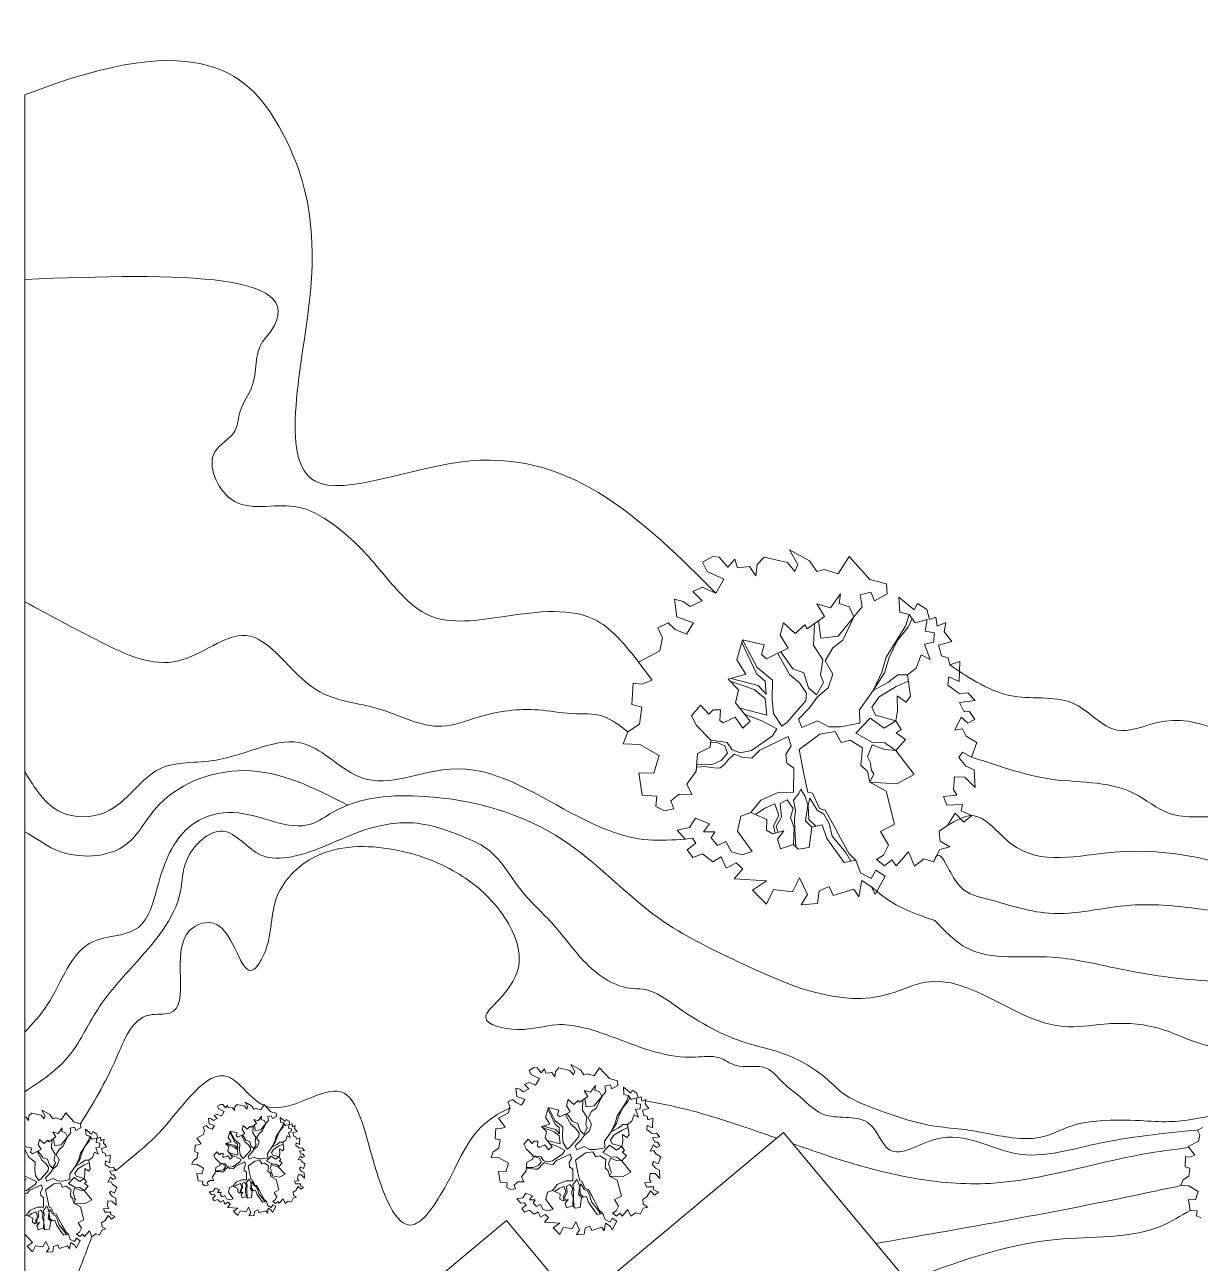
# Model space of a CAD drawing. Header units: millimetres. Extents: x 0 to 105900, y -40 to 70523.
# Drawn here: x 0 to 35096, y 33554 to 70523 of the extents above; entities that cross this region are included whole.
import ezdxf

# ---------------------------------------------------------------- set-up
doc = ezdxf.new("R2010")
doc.units = ezdxf.units.MM
doc.layers.add('ceco.net 442 Smith House site plan', color=9, linetype='Continuous', lineweight=15)

msp = doc.modelspace()

# ---------------------------------------------------------------- linework, layer by layer
at = {"layer": 'ceco.net 442 Smith House site plan', "ltscale": 30}
msp.add_line((0, 68427), (0, 0), dxfattribs=at)
at = {"layer": 'ceco.net 442 Smith House site plan'}
for p, q in [((23426, 54520), (22830, 54845)), ((22830, 54845), (23085, 54409)), ((20546, 54651), (20236, 54479)), ((20236, 54479), (20376, 54206)), ((20733, 54634), (20546, 54651)), ((20989, 54328), (20733, 54634)), ((21200, 54568), (20989, 54328)), ((21283, 54313), (21200, 54568)), ((21640, 54351), (21283, 54313)), ((21828, 54075), (21640, 54351)), ((21870, 54413), (21828, 54075)), ((22079, 54631), (21870, 54413)), ((22773, 54473), (22079, 54631)), ((22997, 54205), (22773, 54473)), ((23085, 54409), (22997, 54205)), ((23645, 54205), (23426, 54520)), ((24618, 54648), (24288, 54135)), ((25229, 53967), (24618, 54648)), ((20376, 54206), (20874, 53973)), ((23875, 54267), (23645, 54205)), ((24288, 54135), (23875, 54267)), ((20227, 53736), (19944, 53608)), ((19944, 53608), (20225, 53323)), ((20636, 53557), (20227, 53736)), ((20874, 53973), (20636, 53557)), ((25725, 53839), (25229, 53967)), ((25745, 53531), (25725, 53839)), ((19657, 53303), (19404, 53374)), ((19404, 53374), (19474, 52848)), ((19867, 53155), (19657, 53303)), ((20225, 53323), (19867, 53155)), ((23878, 52862), (23652, 53236)), ((23652, 53236), (24054, 53117)), ((24054, 53117), (24353, 53539)), ((24353, 53539), (24314, 53247)), ((24314, 53247), (24612, 53150)), ((24940, 53509), (25266, 53586)), ((25002, 53150), (24940, 53509)), ((25266, 53586), (25372, 53328)), ((25372, 53328), (25745, 53531)), ((26102, 53439), (26551, 53056)), ((26132, 52988), (26102, 53439)), ((26551, 53056), (26651, 53248)), ((26651, 53248), (26930, 53069)), ((24612, 53150), (24751, 52853)), ((24751, 52853), (25002, 53150)), ((26409, 52916), (26132, 52988)), ((26309, 52594), (26409, 52916)), ((26587, 52675), (26409, 52916)), ((26930, 53069), (27009, 52767)), ((19210, 52671), (18901, 52522)), ((18901, 52522), (19040, 52227)), ((19417, 52476), (19210, 52671)), ((19474, 52848), (19966, 52674)), ((19966, 52674), (19757, 52327)), ((22552, 52298), (22656, 52666)), ((22656, 52666), (23005, 52351)), ((23005, 52351), (23288, 52609)), ((23288, 52609), (23361, 52496)), ((23361, 52496), (23878, 52862)), ((23579, 52651), (23552, 52006)), ((23772, 52211), (23701, 52737)), ((24751, 52853), (24285, 52270)), ((24427, 52151), (24751, 52853)), ((26032, 52147), (26309, 52594)), ((26375, 52541), (26043, 52134)), ((26498, 52795), (26375, 52541)), ((26939, 52773), (26587, 52675)), ((26883, 52424), (26939, 52773)), ((27009, 52767), (27205, 52844)), ((27205, 52844), (27239, 52569)), ((27239, 52569), (27496, 52676)), ((27496, 52676), (27448, 52397)), ((19040, 52227), (18957, 51833)), ((19757, 52327), (19417, 52476)), ((21258, 51565), (21430, 52163)), ((21863, 51333), (21430, 52163)), ((21430, 52163), (22077, 52010)), ((22789, 51910), (22552, 52298)), ((24285, 52270), (23772, 52211)), ((24123, 51919), (24427, 52151)), ((25715, 51645), (26032, 52147)), ((26043, 52134), (25809, 51637)), ((27162, 52375), (26883, 52424)), ((27137, 52094), (27162, 52375)), ((27448, 52397), (27682, 52116)), ((18957, 51833), (18325, 51501)), ((21406, 52079), (21856, 51133)), ((22077, 52010), (21992, 51723)), ((22145, 51591), (22789, 51910)), ((22482, 51758), (22835, 51127)), ((22933, 51295), (22572, 51803)), ((23552, 52006), (23831, 51568)), ((23899, 51538), (24123, 51919)), ((26860, 52037), (27137, 52094)), ((27031, 51573), (26860, 52037)), ((27682, 52116), (27282, 51999)), ((27282, 51999), (27371, 51683)), ((18325, 51501), (18736, 50956)), ((21526, 51139), (21258, 51565)), ((21992, 51723), (22145, 51591)), ((23831, 51568), (23755, 51115)), ((24123, 51140), (23899, 51538)), ((25592, 51196), (25715, 51645)), ((25809, 51637), (25673, 51177)), ((26618, 51315), (26760, 51715)), ((26760, 51715), (27031, 51573)), ((27371, 51683), (27567, 51630)), ((27567, 51630), (27618, 51413)), ((27618, 51413), (27923, 51515)), ((27923, 51515), (27903, 50915)), ((21005, 50986), (21526, 51139)), ((21856, 51133), (22110, 50933)), ((22324, 50961), (21863, 51333)), ((22835, 51127), (23131, 50876)), ((23265, 51182), (22933, 51295)), ((23402, 50734), (23265, 51182)), ((23755, 51115), (23853, 50893)), ((23991, 50727), (24123, 51140)), ((25330, 50653), (25592, 51196)), ((25673, 51177), (25330, 50653)), ((26068, 51117), (25764, 50885)), ((26352, 51115), (26068, 51117)), ((26352, 51115), (26618, 51315)), ((26448, 50481), (26352, 51115)), ((27586, 51062), (27563, 50805)), ((27903, 50915), (27586, 51062)), ((18161, 50866), (18127, 50232)), ((18418, 50843), (18161, 50866)), ((18736, 50956), (18418, 50843)), ((21307, 50675), (21005, 50986)), ((21064, 50925), (21780, 50680)), ((21897, 50799), (21091, 51011)), ((21224, 50281), (21307, 50675)), ((21780, 50680), (22109, 50414)), ((22133, 50541), (21897, 50799)), ((22110, 50933), (22133, 50541)), ((22318, 50371), (22324, 50961)), ((23131, 50876), (23340, 50573)), ((23642, 50523), (23402, 50734)), ((23853, 50893), (23642, 50523)), ((23672, 50461), (23991, 50727)), ((25330, 50653), (24924, 50076)), ((25764, 50885), (25330, 50653)), ((25513, 50459), (26013, 50768)), ((26013, 50768), (26380, 50929)), ((27563, 50805), (27895, 50562)), ((21658, 49734), (21224, 50281)), ((22109, 50414), (22159, 49913)), ((22352, 49967), (22318, 50371)), ((23319, 50340), (22753, 49694)), ((23340, 50573), (23319, 50340)), ((23429, 50129), (23672, 50461)), ((25296, 50149), (25513, 50459)), ((26054, 50045), (26048, 50494)), ((26048, 50494), (26314, 50304)), ((26314, 50304), (26448, 50481)), ((27895, 50562), (28157, 50585)), ((28372, 50353), (27906, 50289)), ((27906, 50289), (28046, 50017)), ((28157, 50585), (28372, 50353)), ((18127, 50232), (18427, 50157)), ((18427, 50157), (18357, 49644)), ((19903, 49894), (20179, 50211)), ((20179, 50211), (20426, 49940)), ((20426, 49940), (20556, 50070)), ((20556, 50070), (20769, 50075)), ((20769, 50075), (20752, 49758)), ((22159, 49913), (21348, 50126)), ((21493, 49943), (22025, 49737)), ((22602, 49590), (22352, 49967)), ((23104, 49793), (23429, 50129)), ((24924, 50076), (24935, 49674)), ((25405, 49914), (25296, 50149)), ((26003, 49742), (25405, 49914)), ((26003, 49742), (26054, 50045)), ((28046, 50017), (28212, 50026)), ((28212, 50026), (28367, 49787)), ((18357, 49644), (18006, 49417)), ((20054, 49609), (19903, 49894)), ((20486, 49168), (20054, 49609)), ((20752, 49758), (20852, 49690)), ((20852, 49690), (21209, 49858)), ((21209, 49858), (21439, 49530)), ((21439, 49530), (21658, 49734)), ((22025, 49737), (22453, 49509)), ((22753, 49694), (22602, 49590)), ((23199, 49548), (23104, 49793)), ((23666, 49741), (23199, 49548)), ((24004, 49569), (23666, 49741)), ((24358, 49561), (24004, 49569)), ((24935, 49674), (24358, 49561)), ((24813, 49378), (25243, 49823)), ((25243, 49823), (25664, 49525)), ((25664, 49525), (26003, 49742)), ((26169, 49491), (26003, 49742)), ((27961, 49859), (27772, 49464)), ((28157, 49677), (27961, 49859)), ((28367, 49787), (28157, 49677)), ((18006, 49417), (17868, 49063)), ((22327, 49296), (21697, 48858)), ((21946, 48870), (22798, 49277)), ((22453, 49509), (22327, 49296)), ((22798, 49277), (22878, 48998)), ((23736, 49345), (23117, 48894)), ((24192, 49422), (23736, 49345)), ((24375, 49099), (24192, 49422)), ((24641, 49169), (24375, 49099)), ((25009, 48935), (24641, 49169)), ((25307, 49097), (24813, 49378)), ((26006, 48856), (26294, 49184)), ((26018, 49387), (26169, 49491)), ((26294, 49184), (26018, 49387)), ((27772, 49464), (28000, 49502)), ((28000, 49502), (28110, 49291)), ((28110, 49291), (28423, 49097)), ((17868, 49063), (18362, 49042)), ((18362, 49042), (18945, 48706)), ((20084, 48768), (20466, 48957)), ((20466, 48957), (20486, 49168)), ((20479, 49098), (20645, 49107)), ((20975, 49100), (20486, 49168)), ((20645, 49107), (20907, 49000)), ((20907, 49000), (20982, 48781)), ((21120, 48875), (20975, 49100)), ((21361, 48794), (21120, 48875)), ((21697, 48858), (21361, 48794)), ((21712, 48632), (21946, 48870)), ((22878, 48998), (22725, 48741)), ((23117, 48894), (23270, 48113)), ((24962, 48420), (25009, 48935)), ((25162, 48673), (25300, 49027)), ((25300, 49027), (25678, 48886)), ((25684, 49086), (25307, 49097)), ((25678, 48886), (26006, 48856)), ((26006, 48856), (25684, 49086)), ((26554, 48145), (26006, 48856)), ((27995, 48806), (27887, 48650)), ((28266, 48663), (27995, 48806)), ((28423, 49097), (28266, 48663)), ((18945, 48706), (18779, 48178)), ((20047, 48240), (20084, 48768)), ((20490, 48436), (20061, 48439)), ((20796, 48562), (20490, 48436)), ((20752, 48330), (20880, 48436)), ((20982, 48781), (20796, 48562)), ((20880, 48436), (21012, 48589)), ((21012, 48589), (21180, 48751)), ((21180, 48751), (21407, 48660)), ((21407, 48660), (21712, 48632)), ((22725, 48741), (22749, 48479)), ((22749, 48479), (22959, 48330)), ((25252, 48488), (25162, 48673)), ((25269, 48286), (25252, 48488)), ((27887, 48650), (28100, 48395)), ((18779, 48178), (18332, 48195)), ((18332, 48195), (18436, 47524)), ((19765, 47853), (20047, 48240)), ((20055, 48357), (20296, 48382)), ((20296, 48382), (20588, 48344)), ((20588, 48344), (20752, 48330)), ((22959, 48330), (22953, 47610)), ((23270, 48113), (23379, 47619)), ((25158, 48237), (24962, 48420)), ((25235, 47911), (25158, 48237)), ((25235, 47911), (25352, 48160)), ((25352, 48160), (25269, 48286)), ((26033, 47862), (26554, 48145)), ((27764, 48071), (27730, 47697)), ((28070, 48067), (27764, 48071)), ((28373, 47757), (28070, 48067)), ((28100, 48395), (28349, 48278)), ((28349, 48278), (28373, 47757)), ((19913, 47544), (19765, 47853)), ((23115, 47572), (23174, 47709)), ((23174, 47709), (23296, 47485)), ((25718, 47643), (25235, 47911)), ((25235, 47911), (26033, 47862)), ((27730, 47697), (27832, 47522)), ((18436, 47524), (18870, 47497)), ((18870, 47497), (18843, 47192)), ((19294, 47352), (19537, 47554)), ((19379, 47120), (19294, 47352)), ((19537, 47554), (19913, 47544)), ((21976, 47381), (21683, 47006)), ((22517, 47615), (21976, 47381)), ((22953, 47610), (22517, 47615)), ((22557, 47280), (22768, 47391)), ((22768, 47391), (22945, 47127)), ((22956, 47374), (23115, 47572)), ((23011, 47074), (22956, 47374)), ((23296, 47485), (23379, 47230)), ((23379, 47619), (23517, 47583)), ((23389, 47217), (23445, 47436)), ((23445, 47436), (23660, 47074)), ((23517, 47583), (23724, 47128)), ((25972, 46664), (25718, 47643)), ((27832, 47522), (27427, 47488)), ((27427, 47488), (27534, 47230)), ((18843, 47192), (19103, 47062)), ((19103, 47062), (19379, 47120)), ((21378, 46904), (21683, 47006)), ((21683, 47006), (22159, 46797)), ((21819, 46946), (22096, 47134)), ((22096, 47134), (22392, 47272)), ((22392, 47272), (22513, 46919)), ((22591, 46876), (22557, 47280)), ((22945, 47127), (22862, 46863)), ((22987, 46817), (23011, 47074)), ((23379, 47230), (23313, 46763)), ((23411, 46802), (23389, 47217)), ((23660, 47074), (23862, 46961)), ((23724, 47128), (23897, 47077)), ((23862, 46961), (24013, 46676)), ((23897, 47077), (24111, 46715)), ((27534, 47230), (27996, 47247)), ((27783, 46984), (27549, 46616)), ((28043, 46724), (27783, 46984)), ((27996, 47247), (27955, 47063)), ((27955, 47063), (28272, 46916)), ((19848, 46558), (20026, 46837)), ((20026, 46837), (20448, 46669)), ((20448, 46669), (20261, 46427)), ((21278, 46452), (21378, 46904)), ((22159, 46797), (22142, 46480)), ((22513, 46919), (22355, 46614)), ((22355, 46614), (22401, 46390)), ((22436, 46595), (22591, 46876)), ((22494, 46414), (22436, 46595)), ((22862, 46863), (22975, 46546)), ((22994, 46498), (22987, 46817)), ((23313, 46763), (23496, 46570)), ((23619, 46596), (23411, 46802)), ((23496, 46570), (23809, 46636)), ((23809, 46636), (23950, 46234)), ((24013, 46676), (24109, 46302)), ((24111, 46715), (24352, 46244)), ((25550, 46443), (25972, 46664)), ((27549, 46616), (27298, 46450)), ((28272, 46916), (28043, 46724)), ((19475, 46486), (19848, 46558)), ((19722, 46216), (19475, 46486)), ((19937, 46243), (19722, 46216)), ((20041, 46092), (19937, 46243)), ((20261, 46427), (20604, 46431)), ((20604, 46431), (20493, 46252)), ((20493, 46252), (20684, 46022)), ((21719, 45846), (21278, 46452)), ((22142, 46480), (22321, 46369)), ((22321, 46369), (22660, 46457)), ((22660, 46457), (22473, 46214)), ((22473, 46214), (22564, 45922)), ((22975, 46546), (22953, 46052)), ((23024, 45981), (22994, 46498)), ((23418, 45963), (23496, 46570)), ((23950, 46234), (24463, 45514)), ((24109, 46302), (24514, 45816)), ((24352, 46244), (24616, 45772)), ((25784, 46032), (25550, 46443)), ((27298, 46450), (27330, 46151)), ((19775, 45892), (20041, 46092)), ((19944, 45664), (19775, 45892)), ((20684, 46022), (20931, 46142)), ((20931, 46142), (21104, 45831)), ((21415, 45743), (21719, 45846)), ((22564, 45922), (22953, 46052)), ((22953, 46052), (23094, 45910)), ((23094, 45910), (23418, 45963)), ((25640, 45738), (25784, 46032)), ((27319, 45904), (27132, 45532)), ((27621, 45983), (27319, 45904)), ((27330, 46151), (27621, 45983)), ((20238, 45779), (19944, 45664)), ((20546, 45539), (20238, 45779)), ((20795, 45682), (20546, 45539)), ((20942, 45349), (20795, 45682)), ((21240, 45511), (20942, 45349)), ((21104, 45831), (21415, 45743)), ((21436, 45328), (21240, 45511)), ((24463, 45514), (24812, 45589)), ((24514, 45816), (24667, 45558)), ((24616, 45772), (24812, 45589)), ((24812, 45589), (24954, 45210)), ((25427, 45604), (25640, 45738)), ((25670, 45417), (25427, 45604)), ((25887, 45598), (25670, 45417)), ((26013, 45421), (25887, 45598)), ((26381, 45836), (26013, 45421)), ((26566, 45406), (26381, 45836)), ((26857, 45627), (26566, 45406)), ((27132, 45532), (26857, 45627)), ((21185, 45032), (21436, 45328)), ((24954, 45210), (25270, 45040)), ((25270, 45040), (25410, 45287)), ((25689, 45108), (25391, 44557)), ((25410, 45287), (25689, 45108)), ((22147, 44969), (21185, 45032)), ((21732, 44688), (22147, 44969)), ((23135, 45057), (22920, 44639)), ((23373, 44563), (23135, 45057)), ((24020, 44799), (23714, 44673)), ((24137, 44529), (24020, 44799)), ((24993, 44982), (24901, 44495)), ((25282, 44791), (24993, 44982)), ((25391, 44557), (25282, 44791)), ((22143, 44273), (21732, 44688)), ((22360, 44713), (22143, 44273)), ((22920, 44639), (22360, 44713)), ((23180, 44250), (23373, 44563)), ((23714, 44673), (23667, 44288)), ((24757, 44720), (24137, 44529)), ((24901, 44495), (24757, 44720)), ((23667, 44288), (23180, 44250)), ((15209, 39393), (15060, 39310)), ((15060, 39310), (15127, 39179)), ((15299, 39385), (15209, 39393)), ((15421, 39237), (15299, 39385)), ((15522, 39353), (15421, 39237)), ((15562, 39230), (15522, 39353)), ((15734, 39249), (15562, 39230)), ((15824, 39116), (15734, 39249)), ((15844, 39278), (15824, 39116)), ((15944, 39383), (15844, 39278)), ((16277, 39307), (15944, 39383)), ((16385, 39178), (16277, 39307)), ((16305, 39486), (16428, 39276)), ((16591, 39330), (16305, 39486)), ((16428, 39276), (16385, 39178)), ((16696, 39178), (16591, 39330)), ((16807, 39208), (16696, 39178)), ((17005, 39145), (16807, 39208)), ((17163, 39391), (17005, 39145)), ((17457, 39064), (17163, 39391)), ((15056, 38953), (14920, 38892)), ((14920, 38892), (15055, 38755)), ((15252, 38868), (15056, 38953)), ((15127, 39179), (15366, 39067)), ((15366, 39067), (15252, 38868)), ((16893, 38656), (17036, 38859)), ((17036, 38859), (17017, 38719)), ((17318, 38844), (17474, 38881)), ((17347, 38672), (17318, 38844)), ((17695, 39003), (17457, 39064)), ((17474, 38881), (17525, 38758)), ((17525, 38758), (17704, 38855)), ((17704, 38855), (17695, 39003)), ((14660, 38780), (14694, 38527)), ((14782, 38746), (14660, 38780)), ((14694, 38527), (14930, 38443)), ((14883, 38674), (14782, 38746)), ((15055, 38755), (14883, 38674)), ((16560, 38358), (16808, 38534)), ((16700, 38714), (16893, 38656)), ((16808, 38534), (16700, 38714)), ((16757, 38221), (16723, 38474)), ((17227, 38530), (17003, 38250)), ((17017, 38719), (17160, 38672)), ((17072, 38193), (17227, 38530)), ((17160, 38672), (17227, 38530)), ((17227, 38530), (17347, 38672)), ((17890, 38594), (17876, 38811)), ((17876, 38811), (18091, 38627)), ((18023, 38560), (17890, 38594)), ((17975, 38405), (18023, 38560)), ((18066, 38502), (18006, 38380)), ((18109, 38444), (18023, 38560)), ((18091, 38627), (18139, 38719)), ((18277, 38491), (18109, 38444)), ((18139, 38719), (18273, 38633)), ((18251, 38324), (18277, 38491)), ((18273, 38633), (18311, 38488)), ((18311, 38488), (18405, 38525)), ((18405, 38525), (18421, 38393)), ((747, 37991), (508, 38122)), ((508, 38122), (610, 37947)), ((5849, 38296), (5750, 38241)), ((5750, 38241), (5795, 38154)), ((5795, 38154), (5954, 38079)), ((5909, 38291), (5849, 38296)), ((5954, 38079), (5878, 37946)), ((5991, 38193), (5909, 38291)), ((6058, 38270), (5991, 38193)), ((6085, 38188), (6058, 38270)), ((6199, 38201), (6085, 38188)), ((6259, 38112), (6199, 38201)), ((6273, 38220), (6259, 38112)), ((6340, 38290), (6273, 38220)), ((6562, 38240), (6340, 38290)), ((6633, 38154), (6562, 38240)), ((6771, 38254), (6580, 38359)), ((6580, 38359), (6662, 38219)), ((6662, 38219), (6633, 38154)), ((6841, 38154), (6771, 38254)), ((6915, 38173), (6841, 38154)), ((7047, 38131), (6915, 38173)), ((7152, 38295), (7047, 38131)), ((7348, 38077), (7152, 38295)), ((14567, 38442), (14419, 38371)), ((14419, 38371), (14486, 38229)), ((14486, 38229), (14446, 38040)), ((14667, 38348), (14567, 38442)), ((14830, 38277), (14667, 38348)), ((14930, 38443), (14830, 38277)), ((15550, 37911), (15633, 38198)), ((15622, 38158), (15838, 37704)), ((15841, 37800), (15633, 38198)), ((15633, 38198), (15944, 38125)), ((15944, 38125), (15903, 37987)), ((16171, 38263), (16221, 38440)), ((16285, 38077), (16171, 38263)), ((16221, 38440), (16389, 38288)), ((16389, 38288), (16525, 38412)), ((16525, 38412), (16560, 38358)), ((16665, 38432), (16652, 38123)), ((16652, 38123), (16786, 37913)), ((17003, 38250), (16757, 38221)), ((16818, 37898), (16926, 38081)), ((16926, 38081), (17072, 38193)), ((17690, 37950), (17842, 38191)), ((17847, 38184), (17735, 37946)), ((17842, 38191), (17975, 38405)), ((18006, 38380), (17847, 38184)), ((18239, 38138), (18372, 38165)), ((18321, 37915), (18239, 38138)), ((18384, 38300), (18251, 38324)), ((18372, 38165), (18384, 38300)), ((18421, 38393), (18545, 38444)), ((18634, 38176), (18442, 38119)), ((18442, 38119), (18485, 37968)), ((18545, 38444), (18521, 38310)), ((18521, 38310), (18634, 38176)), ((107, 37813), (32, 37924)), ((124, 37949), (107, 37813)), ((207, 38036), (124, 37949)), ((485, 37973), (207, 38036)), ((575, 37865), (485, 37973)), ((610, 37947), (575, 37865)), ((834, 37865), (747, 37991)), ((926, 37890), (834, 37865)), ((1091, 37837), (926, 37890)), ((1223, 38043), (1091, 37837)), ((1468, 37770), (1223, 38043)), ((1666, 37719), (1468, 37770)), ((1674, 37596), (1666, 37719)), ((5565, 37865), (5484, 37888)), ((5484, 37888), (5506, 37720)), ((5506, 37720), (5663, 37664)), ((5632, 37818), (5565, 37865)), ((5746, 37871), (5632, 37818)), ((5747, 38004), (5657, 37963)), ((5657, 37963), (5746, 37871)), ((5878, 37946), (5747, 38004)), ((6750, 37607), (6915, 37724)), ((6915, 37724), (6843, 37844)), ((6843, 37844), (6972, 37806)), ((6972, 37806), (7067, 37941)), ((7195, 37721), (7045, 37535)), ((7067, 37941), (7055, 37847)), ((7055, 37847), (7150, 37816)), ((7091, 37496), (7195, 37721)), ((7150, 37816), (7195, 37721)), ((7195, 37721), (7275, 37816)), ((7255, 37931), (7359, 37956)), ((7275, 37816), (7255, 37931)), ((7506, 38037), (7348, 38077)), ((7359, 37956), (7393, 37873)), ((7393, 37873), (7513, 37938)), ((7513, 37938), (7506, 38037)), ((7627, 37909), (7771, 37786)), ((7637, 37764), (7627, 37909)), ((7725, 37741), (7637, 37764)), ((7693, 37638), (7725, 37741)), ((7782, 37664), (7725, 37741)), ((7771, 37786), (7803, 37847)), ((7803, 37847), (7892, 37790)), ((7892, 37790), (7917, 37694)), ((7917, 37694), (7980, 37718)), ((7980, 37718), (7991, 37630)), ((14446, 38040), (14142, 37880)), ((14142, 37880), (14340, 37619)), ((15679, 37707), (15550, 37911)), ((16062, 37621), (15841, 37800)), ((15903, 37987), (15976, 37924)), ((15976, 37924), (16285, 38077)), ((16138, 38004), (16308, 37701)), ((16355, 37782), (16181, 38025)), ((16514, 37727), (16355, 37782)), ((16579, 37512), (16514, 37727)), ((16786, 37913), (16749, 37695)), ((16926, 37707), (16818, 37898)), ((17505, 37473), (17631, 37734)), ((17669, 37725), (17505, 37473)), ((17631, 37734), (17690, 37950)), ((17735, 37946), (17669, 37725)), ((17995, 37695), (18123, 37791)), ((18123, 37791), (18191, 37983)), ((18191, 37983), (18321, 37915)), ((18485, 37968), (18579, 37943)), ((18579, 37943), (18603, 37838)), ((18603, 37838), (18749, 37887)), ((18749, 37887), (18740, 37599)), ((927, 37328), (837, 37478)), ((837, 37478), (998, 37430)), ((998, 37430), (1117, 37599)), ((1117, 37599), (1102, 37482)), ((1102, 37482), (1221, 37443)), ((1221, 37443), (1276, 37325)), ((1276, 37325), (1377, 37443)), ((1352, 37587), (1482, 37618)), ((1377, 37443), (1352, 37587)), ((1482, 37618), (1525, 37515)), ((1525, 37515), (1674, 37596)), ((5341, 37395), (5138, 37288)), ((5421, 37663), (5323, 37615)), ((5323, 37615), (5367, 37521)), ((5367, 37521), (5341, 37395)), ((5488, 37600), (5421, 37663)), ((5597, 37553), (5488, 37600)), ((5663, 37664), (5597, 37553)), ((6077, 37309), (6132, 37500)), ((6124, 37473), (6268, 37171)), ((6270, 37235), (6132, 37500)), ((6132, 37500), (6339, 37451)), ((6339, 37451), (6312, 37359)), ((6312, 37359), (6361, 37317)), ((6361, 37317), (6567, 37419)), ((6468, 37371), (6582, 37169)), ((6491, 37543), (6524, 37661)), ((6567, 37419), (6491, 37543)), ((6613, 37222), (6497, 37385)), ((6524, 37661), (6636, 37560)), ((6636, 37560), (6727, 37643)), ((6727, 37643), (6750, 37607)), ((6820, 37656), (6811, 37450)), ((6811, 37450), (6900, 37310)), ((6881, 37515), (6859, 37684)), ((7045, 37535), (6881, 37515)), ((6922, 37300), (6994, 37422)), ((6994, 37422), (7091, 37496)), ((7503, 37334), (7605, 37495)), ((7608, 37491), (7533, 37332)), ((7605, 37495), (7693, 37638)), ((7714, 37621), (7608, 37491)), ((7754, 37702), (7714, 37621)), ((7895, 37695), (7782, 37664)), ((7792, 37229), (7838, 37357)), ((7838, 37357), (7924, 37311)), ((7870, 37460), (7958, 37478)), ((7924, 37311), (7870, 37460)), ((7877, 37584), (7895, 37695)), ((7966, 37568), (7877, 37584)), ((7958, 37478), (7966, 37568)), ((7991, 37630), (8073, 37664)), ((8133, 37485), (8005, 37448)), ((8005, 37448), (8033, 37347)), ((8033, 37347), (8096, 37330)), ((8073, 37664), (8058, 37575)), ((8058, 37575), (8133, 37485)), ((14064, 37576), (14048, 37271)), ((14187, 37565), (14064, 37576)), ((14340, 37619), (14187, 37565)), ((15429, 37633), (15679, 37707)), ((15574, 37484), (15429, 37633)), ((15457, 37604), (15801, 37486)), ((15857, 37543), (15470, 37645)), ((15534, 37295), (15574, 37484)), ((15801, 37486), (15959, 37359)), ((15838, 37704), (15959, 37608)), ((15970, 37420), (15857, 37543)), ((15959, 37608), (15970, 37420)), ((15959, 37359), (15983, 37118)), ((16059, 37338), (16062, 37621)), ((16308, 37701), (16449, 37580)), ((16449, 37580), (16550, 37435)), ((22657, 37457), (16485, 32311)), ((16550, 37435), (16540, 37323)), ((16695, 37411), (16579, 37512)), ((16593, 37222), (16709, 37381)), ((16796, 37589), (16695, 37411)), ((16709, 37381), (16862, 37509)), ((16749, 37695), (16796, 37589)), ((16862, 37509), (16926, 37707)), ((17505, 37473), (17310, 37196)), ((17489, 37231), (17593, 37380)), ((17713, 37585), (17505, 37473)), ((17593, 37380), (17833, 37529)), ((17859, 37696), (17713, 37585)), ((17833, 37529), (18009, 37606)), ((17849, 37397), (17977, 37306)), ((17852, 37181), (17849, 37397)), ((17995, 37695), (17859, 37696)), ((17977, 37306), (18041, 37391)), ((18041, 37391), (17995, 37695)), ((18588, 37670), (18577, 37546)), ((18577, 37546), (18736, 37430)), ((18740, 37599), (18588, 37670)), ((18736, 37430), (18862, 37441)), ((18862, 37441), (18965, 37330)), ((28109, 30917), (22657, 37457)), ((35163, 37603), (35015, 37531)), ((35015, 37531), (35081, 37390)), ((35081, 37390), (35042, 37201)), ((0, 37036), (207, 36987)), ((207, 36987), (173, 36873)), ((397, 37102), (438, 37250)), ((491, 36947), (397, 37102)), ((438, 37250), (578, 37124)), ((578, 37124), (691, 37227)), ((691, 37227), (720, 37182)), ((720, 37182), (927, 37328)), ((5086, 37085), (5075, 36882)), ((5168, 37078), (5086, 37085)), ((5138, 37288), (5270, 37114)), ((5270, 37114), (5168, 37078)), ((5996, 37124), (6163, 37173)), ((6093, 37024), (5996, 37124)), ((6015, 37104), (6244, 37026)), ((6281, 37064), (6023, 37132)), ((6066, 36898), (6093, 37024)), ((6163, 37173), (6077, 37309)), ((6244, 37026), (6349, 36940)), ((6268, 37171), (6350, 37107)), ((6418, 37116), (6270, 37235)), ((6357, 36981), (6281, 37064)), ((6350, 37107), (6357, 36981)), ((6416, 36927), (6418, 37116)), ((6582, 37169), (6676, 37088)), ((6719, 37186), (6613, 37222)), ((6676, 37088), (6743, 36992)), ((6763, 37043), (6719, 37186)), ((6743, 36992), (6736, 36917)), ((6840, 36975), (6763, 37043)), ((6907, 37094), (6840, 36975)), ((6849, 36956), (6952, 37041)), ((6900, 37310), (6876, 37165)), ((6876, 37165), (6907, 37094)), ((6994, 37173), (6922, 37300)), ((6952, 37041), (6994, 37173)), ((7380, 37017), (7250, 36832)), ((7380, 37017), (7464, 37191)), ((7490, 37185), (7380, 37017)), ((7519, 37091), (7380, 37017)), ((7439, 36955), (7599, 37054)), ((7464, 37191), (7503, 37334)), ((7533, 37332), (7490, 37185)), ((7616, 37166), (7519, 37091)), ((7599, 37054), (7716, 37105)), ((7707, 37165), (7616, 37166)), ((7707, 37165), (7792, 37229)), ((7738, 36962), (7707, 37165)), ((8102, 37148), (8095, 37066)), ((8095, 37066), (8201, 36988)), ((8096, 37330), (8112, 37260)), ((8204, 37101), (8102, 37148)), ((8112, 37260), (8210, 37293)), ((8201, 36988), (8285, 36995)), ((8210, 37293), (8204, 37101)), ((8285, 36995), (8353, 36921)), ((14158, 36989), (13989, 36880)), ((14048, 37271), (14192, 37236)), ((14192, 37236), (14158, 36989)), ((14900, 37109), (15032, 37261)), ((14972, 36972), (14900, 37109)), ((15180, 36761), (14972, 36972)), ((15032, 37261), (15151, 37131)), ((15151, 37131), (15213, 37194)), ((15213, 37194), (15316, 37196)), ((15316, 37196), (15307, 37044)), ((15307, 37044), (15355, 37011)), ((15355, 37011), (15527, 37092)), ((15527, 37092), (15637, 36934)), ((15743, 37033), (15534, 37295)), ((15983, 37118), (15594, 37220)), ((15637, 36934), (15743, 37033)), ((15663, 37133), (15918, 37034)), ((15918, 37034), (16124, 36924)), ((16076, 37144), (16059, 37338)), ((16195, 36963), (16076, 37144)), ((16268, 37013), (16195, 36963)), ((16540, 37323), (16268, 37013)), ((16436, 37060), (16593, 37222)), ((16482, 36943), (16436, 37060)), ((16706, 37036), (16482, 36943)), ((16869, 36953), (16706, 37036)), ((17315, 37003), (17038, 36949)), ((17257, 36861), (17463, 37075)), ((17310, 37196), (17315, 37003)), ((17463, 37075), (17666, 36932)), ((17541, 37119), (17489, 37231)), ((17828, 37036), (17541, 37119)), ((17666, 36932), (17828, 37036)), ((17828, 37036), (17852, 37181)), ((17908, 36916), (17828, 37036)), ((18768, 37093), (18677, 36903)), ((18965, 37330), (18741, 37299)), ((18741, 37299), (18809, 37168)), ((18862, 37005), (18768, 37093)), ((18809, 37168), (18889, 37172)), ((18963, 37058), (18862, 37005)), ((18889, 37172), (18963, 37058)), ((35042, 37201), (34738, 37041)), ((34738, 37041), (34935, 36780)), ((173, 36873), (234, 36820)), ((234, 36820), (491, 36947)), ((5036, 36621), (4992, 36508)), ((5149, 36694), (5036, 36621)), ((5075, 36882), (5171, 36858)), ((5171, 36858), (5149, 36694)), ((5643, 36774), (5732, 36876)), ((5692, 36683), (5643, 36774)), ((5830, 36542), (5692, 36683)), ((5732, 36876), (5811, 36789)), ((5811, 36789), (5852, 36831)), ((5852, 36831), (5920, 36832)), ((5920, 36832), (5915, 36731)), ((5915, 36731), (5947, 36709)), ((5947, 36709), (6061, 36763)), ((6061, 36763), (6135, 36658)), ((6205, 36723), (6066, 36898)), ((6365, 36780), (6106, 36848)), ((6135, 36658), (6205, 36723)), ((6152, 36790), (6322, 36724)), ((6322, 36724), (6459, 36651)), ((6349, 36940), (6365, 36780)), ((6427, 36797), (6416, 36927)), ((6459, 36651), (6419, 36583)), ((6507, 36677), (6427, 36797)), ((6555, 36710), (6507, 36677)), ((6736, 36917), (6555, 36710)), ((6668, 36742), (6772, 36849)), ((6698, 36663), (6668, 36742)), ((6847, 36725), (6698, 36663)), ((6772, 36849), (6849, 36956)), ((6956, 36670), (6847, 36725)), ((7016, 36623), (6870, 36599)), ((7069, 36667), (6956, 36670)), ((7074, 36520), (7016, 36623)), ((7253, 36704), (7069, 36667)), ((7214, 36609), (7352, 36751)), ((7373, 36519), (7214, 36609)), ((7250, 36832), (7253, 36704)), ((7352, 36751), (7487, 36656)), ((7369, 36856), (7439, 36955)), ((7404, 36781), (7369, 36856)), ((7595, 36726), (7404, 36781)), ((7487, 36656), (7595, 36726)), ((7595, 36726), (7612, 36822)), ((7649, 36645), (7595, 36726)), ((7600, 36612), (7649, 36645)), ((7689, 36547), (7600, 36612)), ((7612, 36822), (7610, 36966)), ((7610, 36966), (7695, 36905)), ((7695, 36905), (7738, 36962)), ((8222, 36763), (8161, 36636)), ((8161, 36636), (8234, 36649)), ((8353, 36921), (8204, 36901)), ((8204, 36901), (8249, 36814)), ((8285, 36705), (8222, 36763)), ((8234, 36649), (8270, 36581)), ((8249, 36814), (8302, 36816)), ((8352, 36740), (8285, 36705)), ((8302, 36816), (8352, 36740)), ((13989, 36880), (13923, 36710)), ((13923, 36710), (14160, 36700)), ((14160, 36700), (14440, 36539)), ((14987, 36569), (15170, 36660)), ((15170, 36660), (15180, 36761)), ((15177, 36727), (15256, 36731)), ((15415, 36728), (15180, 36761)), ((15256, 36731), (15382, 36680)), ((15382, 36680), (15418, 36575)), ((15484, 36620), (15415, 36728)), ((15600, 36581), (15484, 36620)), ((15761, 36612), (15600, 36581)), ((16063, 36822), (15761, 36612)), ((15768, 36503), (15881, 36618)), ((15881, 36618), (16289, 36813)), ((16124, 36924), (16063, 36822)), ((16328, 36679), (16255, 36556)), ((16289, 36813), (16328, 36679)), ((16740, 36846), (16443, 36629)), ((16443, 36629), (16516, 36254)), ((16959, 36883), (16740, 36846)), ((17038, 36949), (16869, 36953)), ((17046, 36728), (16959, 36883)), ((17174, 36761), (17046, 36728)), ((17351, 36649), (17174, 36761)), ((17494, 36727), (17257, 36861)), ((17329, 36402), (17351, 36649)), ((17425, 36523), (17491, 36693)), ((17491, 36693), (17672, 36625)), ((17675, 36721), (17494, 36727)), ((17672, 36625), (17829, 36611)), ((17829, 36611), (17675, 36721)), ((17829, 36611), (17968, 36769)), ((18093, 36270), (17829, 36611)), ((17835, 36866), (17908, 36916)), ((17968, 36769), (17835, 36866)), ((18677, 36903), (18786, 36921)), ((18786, 36921), (18840, 36820)), ((18840, 36820), (18990, 36727)), ((18990, 36727), (18914, 36518)), ((34659, 36736), (34643, 36432)), ((34783, 36725), (34659, 36736)), ((34935, 36780), (34783, 36725)), ((4992, 36508), (5150, 36502)), ((5284, 36225), (5141, 36230)), ((5141, 36230), (5174, 36016)), ((5150, 36502), (5337, 36394)), ((5337, 36394), (5284, 36225)), ((5599, 36121), (5689, 36245)), ((5689, 36245), (5701, 36414)), ((5692, 36282), (5769, 36290)), ((5831, 36308), (5694, 36309)), ((5701, 36414), (5824, 36474)), ((5769, 36290), (5863, 36278)), ((5824, 36474), (5830, 36542)), ((5828, 36519), (5881, 36522)), ((5986, 36520), (5830, 36542)), ((5929, 36348), (5831, 36308)), ((5863, 36278), (5915, 36274)), ((5881, 36522), (5965, 36488)), ((5915, 36274), (5956, 36308)), ((5989, 36418), (5929, 36348)), ((5956, 36308), (5998, 36357)), ((5965, 36488), (5989, 36418)), ((6033, 36448), (5986, 36520)), ((5998, 36357), (6052, 36408)), ((6110, 36422), (6033, 36448)), ((6052, 36408), (6125, 36379)), ((6218, 36442), (6110, 36422)), ((6125, 36379), (6222, 36370)), ((6419, 36583), (6218, 36442)), ((6222, 36370), (6297, 36447)), ((6297, 36447), (6570, 36577)), ((6595, 36488), (6546, 36405)), ((6546, 36405), (6554, 36321)), ((6554, 36321), (6621, 36274)), ((6570, 36577), (6595, 36488)), ((6621, 36274), (6619, 36043)), ((6870, 36599), (6672, 36454)), ((6672, 36454), (6721, 36204)), ((7160, 36542), (7074, 36520)), ((7277, 36467), (7160, 36542)), ((7262, 36303), (7277, 36467)), ((7325, 36244), (7262, 36303)), ((7349, 36140), (7325, 36244)), ((7326, 36384), (7371, 36497)), ((7355, 36324), (7326, 36384)), ((7360, 36260), (7355, 36324)), ((7387, 36219), (7360, 36260)), ((7371, 36497), (7491, 36452)), ((7493, 36516), (7373, 36519)), ((7491, 36452), (7577, 36420)), ((7596, 36442), (7493, 36516)), ((7772, 36215), (7577, 36420)), ((7596, 36442), (7689, 36547)), ((8233, 36426), (8198, 36376)), ((8198, 36376), (8266, 36294)), ((8319, 36380), (8233, 36426)), ((8266, 36294), (8346, 36257)), ((8270, 36581), (8370, 36519)), ((8370, 36519), (8319, 36380)), ((8346, 36257), (8354, 36090)), ((14146, 36294), (14196, 35972)), ((14361, 36285), (14146, 36294)), ((14440, 36539), (14361, 36285)), ((14834, 36129), (14969, 36315)), ((14969, 36315), (14987, 36569)), ((14973, 36371), (15089, 36384)), ((15182, 36409), (14976, 36411)), ((15089, 36384), (15229, 36365)), ((15329, 36470), (15182, 36409)), ((15229, 36365), (15308, 36358)), ((15308, 36358), (15369, 36409)), ((15418, 36575), (15329, 36470)), ((15369, 36409), (15432, 36483)), ((15432, 36483), (15513, 36561)), ((15513, 36561), (15622, 36517)), ((15622, 36517), (15768, 36503)), ((16255, 36556), (16266, 36430)), ((16266, 36430), (16367, 36358)), ((16367, 36358), (16364, 36013)), ((16516, 36254), (16568, 36017)), ((17423, 36314), (17329, 36402)), ((17459, 36157), (17423, 36314)), ((17468, 36434), (17425, 36523)), ((17459, 36157), (17515, 36277)), ((17476, 36337), (17468, 36434)), ((17515, 36277), (17476, 36337)), ((17842, 36134), (18093, 36270)), ((18673, 36234), (18657, 36054)), ((18820, 36232), (18673, 36234)), ((18784, 36587), (18732, 36512)), ((18732, 36512), (18834, 36390)), ((18914, 36518), (18784, 36587)), ((18965, 36083), (18820, 36232)), ((18834, 36390), (18954, 36333)), ((18954, 36333), (18965, 36083)), ((34643, 36432), (34787, 36396)), ((34787, 36396), (34754, 36150)), ((0, 36150), (186, 36078)), ((0, 36041), (39, 36077)), ((307, 35902), (55, 35726)), ((154, 35732), (495, 35894)), ((186, 36078), (357, 35987)), ((357, 35987), (307, 35902)), ((495, 35894), (527, 35783)), ((5174, 36016), (5313, 36007)), ((5313, 36007), (5304, 35910)), ((5304, 35910), (5387, 35868)), ((5387, 35868), (5476, 35887)), ((5448, 35961), (5526, 36025)), ((5476, 35887), (5448, 35961)), ((5526, 36025), (5647, 36022)), ((5647, 36022), (5599, 36121)), ((6307, 35970), (6213, 35850)), ((6256, 35831), (6345, 35891)), ((6480, 36045), (6307, 35970)), ((6345, 35891), (6440, 35935)), ((6440, 35935), (6478, 35822)), ((6619, 36043), (6480, 36045)), ((6493, 35938), (6560, 35973)), ((6504, 35808), (6493, 35938)), ((6560, 35973), (6617, 35889)), ((6617, 35889), (6590, 35804)), ((6620, 35968), (6671, 36031)), ((6638, 35872), (6620, 35968)), ((6630, 35789), (6638, 35872)), ((6671, 36031), (6690, 36075)), ((6690, 36075), (6729, 36003)), ((6721, 36204), (6756, 36046)), ((6729, 36003), (6756, 35922)), ((6756, 35922), (6735, 35772)), ((6756, 36046), (6800, 36035)), ((6759, 35917), (6777, 35988)), ((6766, 35785), (6759, 35917)), ((6777, 35988), (6846, 35872)), ((6800, 36035), (6866, 35889)), ((6846, 35872), (6910, 35836)), ((6866, 35889), (6921, 35873)), ((6921, 35873), (6990, 35757)), ((7504, 36054), (7349, 36140)), ((7386, 36163), (7387, 36219)), ((7386, 36163), (7605, 36124)), ((7585, 35740), (7504, 36054)), ((7605, 36124), (7772, 36215)), ((8181, 36015), (8051, 36004)), ((8051, 36004), (8085, 35922)), ((8085, 35922), (8233, 35927)), ((8159, 36191), (8148, 36071)), ((8148, 36071), (8181, 36015)), ((8257, 36190), (8159, 36191)), ((8233, 35927), (8220, 35868)), ((8220, 35868), (8322, 35821)), ((8354, 36090), (8257, 36190)), ((14196, 35972), (14404, 35958)), ((14404, 35958), (14391, 35812)), ((14608, 35889), (14724, 35986)), ((14649, 35778), (14608, 35889)), ((14724, 35986), (14905, 35981)), ((14905, 35981), (14834, 36129)), ((15895, 35903), (15754, 35723)), ((16155, 36015), (15895, 35903)), ((16364, 36013), (16155, 36015)), ((16174, 35855), (16275, 35908)), ((16275, 35908), (16360, 35781)), ((16365, 35900), (16442, 35995)), ((16392, 35756), (16365, 35900)), ((16442, 35995), (16470, 36060)), ((16470, 36060), (16529, 35953)), ((16529, 35953), (16568, 35830)), ((16568, 36017), (16635, 36000)), ((16573, 35824), (16600, 35929)), ((16600, 35929), (16703, 35756)), ((16635, 36000), (16734, 35781)), ((17459, 36157), (17842, 36134)), ((17691, 36029), (17459, 36157)), ((17813, 35559), (17691, 36029)), ((18706, 35971), (18512, 35954)), ((18512, 35954), (18563, 35831)), ((18657, 36054), (18706, 35971)), ((34585, 36041), (34519, 35871)), ((34519, 35871), (34756, 35861)), ((34754, 36150), (34585, 36041)), ((34756, 35861), (35036, 35699)), ((55, 35726), (0, 35716)), ((0, 35642), (61, 35636)), ((61, 35636), (154, 35732)), ((527, 35783), (466, 35680)), ((466, 35680), (475, 35575)), ((475, 35575), (560, 35515)), ((560, 35515), (557, 35228)), ((5507, 35684), (5626, 35707)), ((5586, 35597), (5507, 35684)), ((5654, 35606), (5586, 35597)), ((5603, 35494), (5688, 35558)), ((5656, 35421), (5603, 35494)), ((5626, 35707), (5683, 35796)), ((5688, 35558), (5654, 35606)), ((5683, 35796), (5818, 35742)), ((5818, 35742), (5758, 35665)), ((5758, 35665), (5868, 35666)), ((5868, 35666), (5832, 35609)), ((5832, 35609), (5893, 35535)), ((5893, 35535), (5972, 35573)), ((5972, 35573), (6028, 35474)), ((6083, 35673), (6115, 35817)), ((6225, 35479), (6083, 35673)), ((6115, 35817), (6213, 35850)), ((6213, 35850), (6365, 35783)), ((6365, 35783), (6360, 35682)), ((6360, 35682), (6417, 35646)), ((6417, 35646), (6525, 35674)), ((6478, 35822), (6428, 35725)), ((6428, 35725), (6443, 35653)), ((6454, 35718), (6504, 35808)), ((6473, 35661), (6454, 35718)), ((6525, 35674), (6466, 35597)), ((6466, 35597), (6495, 35503)), ((6495, 35503), (6619, 35545)), ((6590, 35804), (6590, 35663)), ((6590, 35663), (6619, 35545)), ((6619, 35545), (6665, 35499)), ((6632, 35687), (6630, 35789)), ((6642, 35522), (6632, 35687)), ((6665, 35499), (6768, 35516)), ((6735, 35772), (6793, 35710)), ((6832, 35719), (6766, 35785)), ((6768, 35516), (6793, 35710)), ((6793, 35710), (6893, 35731)), ((6893, 35731), (6938, 35603)), ((6910, 35836), (6959, 35745)), ((6938, 35603), (7102, 35373)), ((6959, 35745), (6989, 35625)), ((6989, 35625), (7119, 35469)), ((6990, 35757), (7067, 35606)), ((7067, 35606), (7151, 35455)), ((7451, 35670), (7585, 35740)), ((7525, 35538), (7451, 35670)), ((7479, 35444), (7525, 35538)), ((8017, 35497), (7957, 35378)), ((8090, 35725), (8010, 35672)), ((8010, 35672), (8020, 35577)), ((8113, 35523), (8017, 35497)), ((8020, 35577), (8113, 35523)), ((8165, 35843), (8090, 35725)), ((8248, 35760), (8165, 35843)), ((8322, 35821), (8248, 35760)), ((14391, 35812), (14516, 35750)), ((14516, 35750), (14649, 35778)), ((14695, 35473), (14874, 35508)), ((14874, 35508), (14959, 35642)), ((14959, 35642), (15162, 35561)), ((15162, 35561), (15072, 35445)), ((15560, 35457), (15608, 35674)), ((15608, 35674), (15754, 35723)), ((15754, 35723), (15983, 35623)), ((15820, 35694), (15952, 35784)), ((15952, 35784), (16095, 35851)), ((15983, 35623), (15975, 35470)), ((16153, 35681), (16077, 35535)), ((16077, 35535), (16099, 35427)), ((16095, 35851), (16153, 35681)), ((16116, 35526), (16190, 35661)), ((16144, 35439), (16116, 35526)), ((16190, 35661), (16174, 35855)), ((16360, 35781), (16320, 35654)), ((16320, 35654), (16374, 35502)), ((16374, 35502), (16364, 35265)), ((16380, 35632), (16392, 35756)), ((16384, 35479), (16380, 35632)), ((16568, 35830), (16537, 35606)), ((16537, 35606), (16625, 35514)), ((16584, 35625), (16573, 35824)), ((16684, 35526), (16584, 35625)), ((16587, 35222), (16625, 35514)), ((16625, 35514), (16775, 35545)), ((16703, 35756), (16800, 35702)), ((16734, 35781), (16817, 35757)), ((16775, 35545), (16842, 35352)), ((16800, 35702), (16873, 35565)), ((16817, 35757), (16920, 35583)), ((16873, 35565), (16919, 35385)), ((16920, 35583), (17036, 35357)), ((17611, 35453), (17813, 35559)), ((18570, 35536), (18450, 35456)), ((18563, 35831), (18785, 35839)), ((18682, 35712), (18570, 35536)), ((18807, 35588), (18682, 35712)), ((18785, 35839), (18765, 35750)), ((18765, 35750), (18917, 35680)), ((18917, 35680), (18807, 35588)), ((35036, 35699), (34956, 35446)), ((166, 35136), (49, 34986)), ((383, 35229), (166, 35136)), ((557, 35228), (383, 35229)), ((5750, 35457), (5656, 35421)), ((5849, 35381), (5750, 35457)), ((5929, 35426), (5849, 35381)), ((5976, 35320), (5929, 35426)), ((6071, 35372), (5976, 35320)), ((6028, 35474), (6127, 35446)), ((6054, 35218), (6134, 35313)), ((6361, 35198), (6054, 35218)), ((6134, 35313), (6071, 35372)), ((6127, 35446), (6225, 35479)), ((6229, 35108), (6361, 35198)), ((6677, 35226), (6609, 35093)), ((6754, 35068), (6677, 35226)), ((6961, 35144), (6863, 35103)), ((6998, 35057), (6961, 35144)), ((7102, 35373), (7214, 35397)), ((7119, 35469), (7168, 35387)), ((7151, 35455), (7214, 35397)), ((7214, 35397), (7260, 35275)), ((7272, 35202), (7243, 35046)), ((7260, 35275), (7361, 35221)), ((7365, 35141), (7272, 35202)), ((7361, 35221), (7406, 35300)), ((7400, 35066), (7365, 35141)), ((7495, 35243), (7400, 35066)), ((7406, 35300), (7495, 35243)), ((7411, 35401), (7479, 35444)), ((7489, 35341), (7411, 35401)), ((7558, 35399), (7489, 35341)), ((7598, 35343), (7558, 35399)), ((7716, 35476), (7598, 35343)), ((7775, 35338), (7716, 35476)), ((7869, 35409), (7775, 35338)), ((7957, 35378), (7869, 35409)), ((14813, 35344), (14695, 35473)), ((14916, 35357), (14813, 35344)), ((14839, 35188), (14966, 35284)), ((14920, 35079), (14839, 35188)), ((14966, 35284), (14916, 35357)), ((15061, 35134), (14920, 35079)), ((15209, 35019), (15061, 35134)), ((15072, 35445), (15236, 35447)), ((15236, 35447), (15183, 35361)), ((15183, 35361), (15275, 35251)), ((15275, 35251), (15394, 35308)), ((15394, 35308), (15477, 35159)), ((15477, 35159), (15626, 35117)), ((15772, 35166), (15560, 35457)), ((15626, 35117), (15772, 35166)), ((15975, 35470), (16061, 35417)), ((16061, 35417), (16223, 35459)), ((16223, 35459), (16133, 35343)), ((16133, 35343), (16177, 35203)), ((16177, 35203), (16364, 35265)), ((16364, 35265), (16432, 35197)), ((16398, 35231), (16384, 35479)), ((16432, 35197), (16587, 35222)), ((16842, 35352), (17089, 35007)), ((16919, 35385), (17113, 35152)), ((17036, 35357), (17162, 35130)), ((17113, 35152), (17187, 35028)), ((17162, 35130), (17256, 35043)), ((17723, 35255), (17611, 35453)), ((17654, 35114), (17723, 35255)), ((18009, 35161), (17833, 34962)), ((18098, 34955), (18009, 35161)), ((18460, 35194), (18370, 35015)), ((18450, 35456), (18465, 35313)), ((18605, 35232), (18460, 35194)), ((18465, 35313), (18605, 35232)), ((34956, 35446), (34742, 35454)), ((34742, 35454), (34792, 35132)), ((34792, 35132), (35000, 35119)), ((0, 34969), (49, 34986)), ((49, 34986), (240, 34902)), ((240, 34902), (233, 34775)), ((233, 34775), (304, 34731)), ((304, 34731), (440, 34766)), ((440, 34766), (365, 34669)), ((743, 34569), (774, 34811)), ((774, 34811), (900, 34838)), ((900, 34838), (956, 34677)), ((6360, 34975), (6229, 35108)), ((6430, 35116), (6360, 34975)), ((6609, 35093), (6430, 35116)), ((6692, 34968), (6754, 35068)), ((6848, 34980), (6692, 34968)), ((6863, 35103), (6848, 34980)), ((7196, 35119), (6998, 35057)), ((7243, 35046), (7196, 35119)), ((14384, 34831), (8741, 30126)), ((14384, 34831), (16485, 32311)), ((15328, 35087), (15209, 35019)), ((15399, 34928), (15328, 35087)), ((15542, 35005), (15399, 34928)), ((15515, 34776), (15636, 34918)), ((15977, 34745), (15515, 34776)), ((15636, 34918), (15542, 35005)), ((16451, 34787), (16348, 34587)), ((16566, 34550), (16451, 34787)), ((17089, 35007), (17256, 35043)), ((17256, 35043), (17325, 34861)), ((17343, 34752), (17299, 34517)), ((17325, 34861), (17476, 34779)), ((17482, 34660), (17343, 34752)), ((17476, 34779), (17543, 34898)), ((17677, 34812), (17534, 34547)), ((17543, 34898), (17677, 34812)), ((17551, 35050), (17654, 35114)), ((17668, 34960), (17551, 35050)), ((17772, 35047), (17668, 34960)), ((17833, 34962), (17772, 35047)), ((18238, 35061), (18098, 34955)), ((18370, 35015), (18238, 35061)), ((35000, 35119), (34987, 34973)), ((34987, 34973), (35112, 34911)), ((0, 34419), (235, 34171)), ((365, 34669), (402, 34552)), ((402, 34552), (557, 34604)), ((557, 34604), (614, 34547)), ((614, 34547), (743, 34569)), ((956, 34677), (1161, 34389)), ((1161, 34389), (1301, 34419)), ((1301, 34419), (1358, 34267)), ((15778, 34610), (15977, 34745)), ((15975, 34411), (15778, 34610)), ((16079, 34622), (15975, 34411)), ((16348, 34587), (16079, 34622)), ((16473, 34400), (16566, 34550)), ((16707, 34418), (16473, 34400)), ((16729, 34603), (16707, 34418)), ((16876, 34664), (16729, 34603)), ((16932, 34534), (16876, 34664)), ((17230, 34626), (16932, 34534)), ((17299, 34517), (17230, 34626)), ((17534, 34547), (17482, 34660)), ((69, 34059), (235, 34171)), ((233, 33893), (69, 34059)), ((320, 34069), (233, 33893)), ((544, 34039), (320, 34069)), ((630, 34206), (544, 34039)), ((725, 34008), (630, 34206)), ((861, 34053), (843, 33899)), ((984, 34103), (861, 34053)), ((1031, 33995), (984, 34103)), ((1279, 34071), (1031, 33995)), ((1336, 33981), (1279, 34071)), ((1373, 34176), (1336, 33981)), ((1358, 34267), (1484, 34199)), ((1489, 34100), (1373, 34176)), ((1484, 34199), (1540, 34298)), ((1532, 34006), (1489, 34100)), ((1652, 34227), (1532, 34006)), ((1540, 34298), (1652, 34227)), ((648, 33883), (725, 34008)), ((843, 33899), (648, 33883))]:
    msp.add_line(p, q, dxfattribs=at)
msp.add_lwpolyline([(1817, 37559), (1996, 37406), (2037, 37483), (2148, 37411), (2180, 37290), (2258, 37321), (2272, 37211), (2375, 37254), (2355, 37142), (2449, 37030), (2289, 36983), (2324, 36857), (2403, 36836), (2423, 36749), (2545, 36789), (2537, 36550), (2410, 36608), (2401, 36505), (2534, 36408), (2639, 36418), (2725, 36325), (2538, 36299), (2594, 36190), (2661, 36194), (2723, 36098), (2639, 36054), (2560, 36127), (2485, 35969), (2576, 35984), (2620, 35900), (2745, 35822), (2682, 35649), (2574, 35706), (2531, 35643), (2616, 35541), (2716, 35495), (2725, 35286), (2604, 35410), (2481, 35412), (2468, 35262), (2509, 35192), (2347, 35179), (2390, 35076), (2574, 35082), (2558, 35008), (2685, 34950), (2593, 34873), (2489, 34977), (2396, 34830), (2295, 34763), (2308, 34644), (2424, 34577), (2304, 34545), (2229, 34396), (2119, 34434), (2002, 34346), (1928, 34518), (1781, 34352), (1731, 34423), (1644, 34350), (1547, 34425), (1632, 34479), (1690, 34596), (1596, 34760), (1765, 34849), (1663, 35241), (1470, 35348), (1789, 35328), (1998, 35442), (1778, 35726), (1894, 35857), (1783, 35938), (1844, 35980), (1777, 36080), (1798, 36201), (1795, 36381), (1901, 36305), (1955, 36376), (1917, 36629), (2023, 36709), (2080, 36870), (2188, 36813), (2120, 36998), (2231, 37021), (2241, 37134), (2129, 37153), (2151, 37293), (2011, 37254), (1939, 37350), (1829, 37379)], close=True, dxfattribs=at)
for points in [[(1975, 37301), (1926, 37200), (1793, 37037), (1699, 36838), (1645, 36654), (1508, 36445), (1613, 36662), (1662, 36841), (1789, 37042), (1899, 37221), (1939, 37350)], [(808, 37244), (797, 36986), (909, 36811), (878, 36629), (917, 36541), (833, 36393), (737, 36477), (682, 36656), (549, 36701), (405, 36904)], [(1917, 36629), (1803, 36630), (1682, 36537), (1508, 36445), (1345, 36214), (1350, 36053), (1119, 36008), (978, 36011), (842, 36080), (656, 36002), (617, 36100), (748, 36235), (845, 36368), (972, 36474), (1025, 36639), (936, 36799), (1025, 36951), (1147, 37044), (1276, 37325)], [(1276, 37325), (1090, 37092), (885, 37068), (856, 37278)], [(369, 36886), (510, 36634), (628, 36534), (712, 36413), (703, 36319), (477, 36061), (417, 36019), (317, 36170), (303, 36332), (306, 36568), (121, 36717), (0, 36949)], [(1470, 35348), (1517, 35447), (1483, 35498), (1477, 35579), (1441, 35653), (1496, 35794), (1647, 35738), (1778, 35726), (1649, 35818), (1499, 35822), (1301, 35934), (1473, 36112), (1642, 35993), (1777, 36080), (1538, 36149), (1494, 36243), (1581, 36367), (1781, 36491), (1928, 36555)], [(1470, 35348), (1439, 35478), (1361, 35551), (1380, 35757), (1232, 35851), (1126, 35823), (1053, 35952), (870, 35922), (623, 35741), (684, 35429), (727, 35231), (783, 35217), (865, 35034), (935, 35014), (1020, 34869), (1117, 34681), (1222, 34492), (1301, 34419)], [(374, 34749), (350, 34821), (412, 34934), (399, 35096), (483, 35140), (554, 35034), (521, 34929), (566, 34802), (557, 34604)], [(586, 34576), (574, 34782), (571, 34910), (580, 35013), (558, 35133), (622, 35212), (646, 35267), (694, 35177), (727, 35075), (701, 34889), (774, 34811)], [(824, 34822), (740, 34904), (732, 35070), (754, 35158), (840, 35013), (921, 34968), (981, 34854), (1020, 34704), (1181, 34510), (1243, 34406)], [(103, 34962), (214, 35037), (333, 35092), (381, 34951), (318, 34829), (336, 34739)]]:
    msp.add_lwpolyline(points, dxfattribs=at)
for points, knots in [([(20636, 53557), (18512, 55671), (15193, 58972), (6927, 55250), (9106, 63293), (7859, 67888), (5322, 70523), (0, 68427)], [0, 0, 0, 0, 2343.208365, 3660.818716, 5359.690063, 7041.587983, 9258.679443, 9258.679443, 9258.679443, 9258.679443]), ([(18325, 51501), (17946, 51982), (16967, 53229), (14502, 52902), (11950, 52485), (10596, 54340), (9407, 55549), (7908, 56414), (6134, 55771), (5258, 57761), (6363, 58254), (6376, 59085), (7001, 59841), (6830, 60765), (8928, 63169), (4590, 63104), (0, 62922)], [0, 0, 0, 0, 489.68466, 1268.506656, 1901.53875, 2514.97254, 3011.379637, 3373.093627, 3910.417344, 4330.338433, 4573.156045, 4747.177493, 4975.844077, 5368.250621, 5417.104184, 7604.927127, 7604.927127, 7604.927127, 7604.927127]), ([(9647, 47228), (8645, 47742), (6749, 48715), (4035, 47668), (3055, 45659), (1142, 45589), (305, 46269), (0, 46432)], [0, 0, 0, 0, 36.237855, 68.550849, 83.104205, 106.869377, 118.510828, 118.510828, 118.510828, 118.510828]), ([(7135, 38268), (6730, 38455), (5818, 39975), (4399, 37705), (3497, 36960), (2725, 36325)], [523.053139, 523.053139, 523.053139, 523.053139, 538.043026, 566.278169, 579.483358, 579.483358, 579.483358, 579.483358]), ([(14471, 38157), (14608, 38258), (13326, 37722), (12771, 36025), (11300, 33965), (10291, 36720), (9731, 39536), (7868, 38003), (7201, 38241)], [386.726605, 386.726605, 386.726605, 386.726605, 407.678993, 432.88462, 447.223725, 472.817613, 498.088588, 522.24071, 522.24071, 522.24071, 522.24071]), ([(22453, 37287), (21962, 37459), (20673, 37910), (19386, 38265), (18537, 38399)], [306.656142, 306.656142, 306.656142, 306.656142, 323.959927, 352.326563, 352.326563, 352.326563, 352.326563]), ([(34763, 37008), (34303, 36948), (32301, 36691), (29609, 35763), (26023, 36069), (24101, 36710), (22941, 37115)], [167.328834, 167.328834, 167.328834, 167.328834, 182.735625, 234.207133, 260.152656, 300.919859, 300.919859, 300.919859, 300.919859])]:
    msp.add_open_spline(points, degree=3, knots=knots, dxfattribs=at)
for points in [[(0, 53298), (2260, 52105), (4589, 51536), (6593, 52295), (8706, 50669), (10585, 50098), (12453, 49583), (13537, 49854), (15331, 50071), (16333, 49962), (17254, 49881), (18006, 49417)], [(48757, 44724), (46861, 44830), (45084, 45657), (43513, 45554), (41579, 46506), (40773, 46548), (33809, 49691), (32615, 49466), (31375, 50232), (29535, 50480), (27618, 51413)], [(19722, 46216), (18626, 46191), (16319, 46993), (12701, 48305), (10079, 48038), (8342, 49060), (5719, 48574), (4019, 48306), (2417, 47018), (1081, 47018), (0, 48233)], [(48496, 43660), (45646, 43897), (43437, 44601), (41852, 45206), (40413, 45406), (39108, 45976), (36798, 46579), (35794, 46847), (34177, 46982), (33106, 47585), (30529, 48020), (29224, 48355), (28266, 48663)], [(0, 40458), (673, 41264), (2052, 43159), (3310, 43523), (4057, 45115), (5082, 46702), (6231, 47008), (8574, 46674), (9189, 47011), (11930, 47491), (16078, 46183), (18951, 43842), (21284, 42564), (25822, 41593), (26884, 41940), (31006, 40620), (32231, 40692), (33772, 40590), (35075, 40119), (36208, 39864), (39716, 40120), (40614, 40958), (42865, 40753), (44316, 40027), (47030, 40663), (47471, 40532), (48126, 40686)], [(35583, 37985), (34173, 37780), (33305, 37811), (32111, 37805), (31154, 37619), (30458, 37344), (29487, 37300), (28704, 37434), (28059, 37543), (27223, 37638), (25310, 38195), (24428, 38629), (23975, 39032), (22527, 39852), (21543, 40133), (19520, 41176), (18460, 41732), (18077, 41764), (16687, 42583), (15792, 43650), (14828, 44679), (13791, 45933), (13075, 46291), (11705, 46688), (10121, 46477), (7972, 45690), (7059, 45735), (5912, 46451), (4826, 45569), (4647, 44655), (3238, 42435), (2177, 41131), (1270, 39686), (0, 38675)], [(47888, 42937), (44549, 43182), (42439, 44190), (39512, 44382), (37281, 45009), (32532, 45825), (29461, 46065), (28272, 46916), (27549, 46616)], [(1666, 37719), (2728, 39661), (3726, 40962), (4330, 41020), (4922, 43483), (5723, 43669), (6814, 42310), (7093, 42670), (7507, 44439), (8505, 45600), (10874, 45926), (12903, 45205), (14122, 44159), (14760, 42533), (14145, 41406), (13762, 40894), (14714, 40534), (15880, 40673), (17412, 40359), (18833, 39858), (20020, 39707), (20739, 39684), (21215, 39463), (22156, 39370), (22574, 39010), (23154, 38522)], [(48118, 42349), (45272, 42168), (42492, 42915), (40356, 42983), (38050, 43593), (37015, 43833), (35252, 44105), (33014, 44240), (30572, 44003), (28673, 44444), (27826, 44919), (27216, 45700), (27132, 45532)], [(27174, 43781), (25755, 44415), (25282, 44791)], [(25418, 34145), (32049, 35355), (34519, 35871)], [(26347, 33031), (30802, 34263), (33946, 34672), (34792, 35132)], [(2002, 34346), (1447, 32902), (1234, 31479), (1597, 31137)], [(53424, 33482), (45547, 33462), (39791, 33330), (36693, 32230), (31597, 32054), (29312, 30691), (25754, 27438), (24084, 25327), (22187, 24565)]]:
    msp.add_spline(points, degree=3, dxfattribs=at)
at = {"layer": 'ceco.net 442 Smith House site plan', "end_tangent": (-0.745756, 0.666219)}
msp.add_spline([(48207, 41698), (45794, 41084), (43341, 41132), (40806, 41618), (37771, 41934), (35284, 41983), (32419, 42396), (30671, 42688), (28145, 42955), (27174, 43781)], degree=3, dxfattribs=at)
at = {"layer": 'ceco.net 442 Smith House site plan', "ltscale": 30}
msp.add_spline([(23154, 38522), (23918, 37976), (25212, 37719), (25814, 36939), (27227, 37265), (29627, 36821), (31958, 37107), (35015, 37531)], degree=3, dxfattribs=at)

doc.saveas('drawing.dxf')
